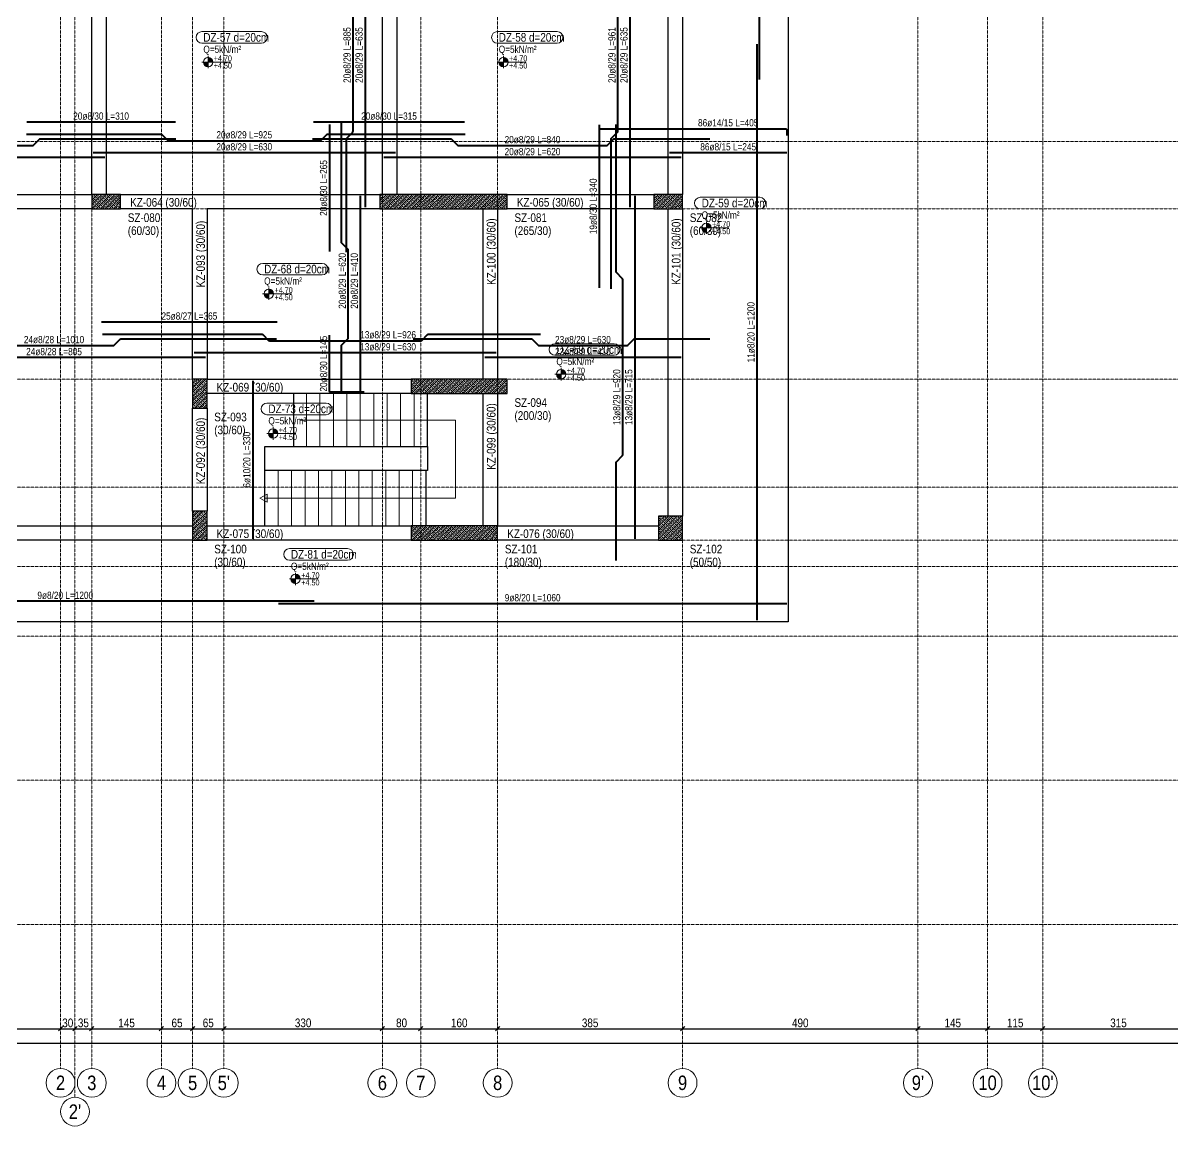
# Model space of a CAD drawing. Header units: millimetres. Extents: x 2356 to 11074, y 522 to 6020.
# Drawn here: x 4140 to 6532, y 522 to 2819 of the extents above; entities that cross this region are included whole.
import ezdxf
from ezdxf.enums import TextEntityAlignment as Align

# ---------------------------------------------------------------- set-up
doc = ezdxf.new("R2010")
doc.units = ezdxf.units.MM
doc.linetypes.add('DASHED', pattern=[0.75, 0.5, -0.25])
for name, color, linetype, lineweight in [('AKS BALONU (BEYKENT)', 7, 'Continuous', 20), ('AKS CIZGISI (BEYKENT)', 252, 'DASHED', 20), ('AKS OLCU (BEYKENT)', 200, 'Continuous', 20), ('AKS YAZISI (BEYKENT)', 3, 'Continuous', 20), ('DONATI (BEYKENT)', 4, 'Continuous', 40), ('DONATI YAZISI (BEYKENT)', 3, 'Continuous', 20), ('DOSEME ISMI (BEYKENT)', 9, 'Continuous', 20), ('DOSEME PAFTA (BEYKENT)', 3, 'Continuous', 20), ('DOSEME SINIRI (BEYKENT)', 71, 'Continuous', 30), ('KAT SINIRI (BEYKENT)', 41, 'Continuous', 25), ('KIRIS (BEYKENT)', 2, 'Continuous', 30), ('KIRIS ISMI (BEYKENT)', 40, 'Continuous', 20), ('KOLON (BEYKENT)', 3, 'Continuous', 30), ('KOLON ISMI (BEYKENT)', 91, 'Continuous', 20), ('KOT CIZGISI (BEYKENT)', 7, 'Continuous', 20), ('KOT YAZI (BEYKENT)', 7, 'Continuous', 20), ('MERDIVEN (BEYKENT)', 5, 'Continuous', 20), ('MERDIVEN YAZI (BEYKENT)', 51, 'Continuous', 20), ('TARAMA (BEYKENT)', 252, 'Continuous', 20), ('YUK YAZISI (BEYKENT)', 140, 'Continuous', 20)]:
    doc.layers.add(name, color=color, linetype=linetype, lineweight=lineweight)
doc.styles.add('DONATI YAZISI (BEYKENT)', font='')
doc.styles.add('YAZI (BEYKENT)', font='')
doc.styles.get('DONATI YAZISI (BEYKENT)').set_extended_font_data('Bahnschrift Light Condensed')
doc.styles.get('YAZI (BEYKENT)').set_extended_font_data('Bahnschrift Light Condensed')
doc.dimstyles.new('AKS_OLCU_100', dxfattribs={"dimtxt": 18, "dimasz": 4.5, "dimexe": 1.875, "dimexo": 4.5, "dimgap": 3, "dimtad": 1, "dimdec": 0, "dimrnd": 0.5, "dimzin": 12, "dimdsep": 46, "dimtxsty": 'YAZI (BEYKENT)', "dimtsz": 4.5, "dimcen": 0.09, "dimclrt": 7, "dimadec": 0, "dimazin": 0, "dimtfac": 1, "dimtdec": 4, "dimtix": 1, "dimtmove": 0, "dimatfit": 3, "dimfxl": 1, "dimtolj": 1, "dimtzin": 0, "dimarcsym": 0})
pattern_1 = [(45, (-86089.6365, -4262.8825), (-4.49012806, 4.49012806), []), (45, (-86085.1463, -4262.8825), (-4.49012806, 4.49012806), [3.175, -1.5875])]

# ---------------------------------------------------------------- blocks, each defined once
blk = doc.blocks.new('*D313')
at = {"layer": 'AKS OLCU (BEYKENT)', "color": 0, "lineweight": -2, "transparency": 16777216}
for p, q in [((3009, 690.3), (3018, 699.3)), ((3013.5, 699.3), (3013.5, 696.7)), ((3013.5, 694.8), (10453.5, 694.8)), ((10449, 690.3), (10458, 699.3)), ((10453.5, 699.3), (10453.5, 696.7))]:
    blk.add_line(p, q, dxfattribs=at)
at = {"layer": 'Defpoints', "color": 0, "transparency": 16777216}
for p in [(3013.5, 694.8), (10453.5, 694.8), (10453.5, 694.8)]:
    blk.add_point(p, dxfattribs=at)
at = {"layer": 'AKS OLCU (BEYKENT)', "color": 7, "transparency": 16777216, "insert": (6733.5, 707), "char_height": 18, "attachment_point": 5, "style": 'YAZI (BEYKENT)'}
blk.add_mtext('\\A1;7440', dxfattribs=at)
blk = doc.blocks.new('*D315')
at = {"layer": 'AKS OLCU (BEYKENT)', "color": 0, "lineweight": -2, "transparency": 16777216}
for p, q in [((3709, 720.3), (3718, 729.3)), ((3713.5, 729.3), (3713.5, 726.7)), ((3713.5, 724.8), (4218.5, 724.8)), ((4214, 720.3), (4223, 729.3)), ((4218.5, 729.3), (4218.5, 726.7))]:
    blk.add_line(p, q, dxfattribs=at)
at = {"layer": 'Defpoints', "color": 0, "transparency": 16777216}
for p in [(3713.5, 724.8), (4218.5, 724.8), (4218.5, 724.8)]:
    blk.add_point(p, dxfattribs=at)
at = {"layer": 'AKS OLCU (BEYKENT)', "color": 7, "transparency": 16777216, "insert": (3966, 737), "char_height": 18, "attachment_point": 5, "style": 'YAZI (BEYKENT)'}
blk.add_mtext('\\A1;505', dxfattribs=at)
blk = doc.blocks.new('*D316')
at = {"layer": 'AKS OLCU (BEYKENT)', "color": 0, "lineweight": -2, "transparency": 16777216}
for p, q in [((4214, 720.3), (4223, 729.3)), ((4218.5, 729.3), (4218.5, 726.7)), ((4218.5, 724.8), (4248.5, 724.8)), ((4244, 720.3), (4253, 729.3)), ((4248.5, 729.3), (4248.5, 726.7))]:
    blk.add_line(p, q, dxfattribs=at)
at = {"layer": 'Defpoints', "color": 0, "transparency": 16777216}
for p in [(4218.5, 724.8), (4248.5, 724.8), (4248.5, 724.8)]:
    blk.add_point(p, dxfattribs=at)
at = {"layer": 'AKS OLCU (BEYKENT)', "color": 7, "transparency": 16777216, "insert": (4233.5, 737), "char_height": 18, "attachment_point": 5, "style": 'YAZI (BEYKENT)'}
blk.add_mtext('\\A1;30', dxfattribs=at)
blk = doc.blocks.new('*D317')
at = {"layer": 'AKS OLCU (BEYKENT)', "color": 0, "lineweight": -2, "transparency": 16777216}
for p, q in [((4244, 720.3), (4253, 729.3)), ((4248.5, 729.3), (4248.5, 726.7)), ((4248.5, 724.8), (4283.5, 724.8)), ((4279, 720.3), (4288, 729.3)), ((4283.5, 729.3), (4283.5, 726.7))]:
    blk.add_line(p, q, dxfattribs=at)
at = {"layer": 'Defpoints', "color": 0, "transparency": 16777216}
for p in [(4248.5, 724.8), (4283.5, 724.8), (4283.5, 724.8)]:
    blk.add_point(p, dxfattribs=at)
at = {"layer": 'AKS OLCU (BEYKENT)', "color": 7, "transparency": 16777216, "insert": (4266, 737), "char_height": 18, "attachment_point": 5, "style": 'YAZI (BEYKENT)'}
blk.add_mtext('\\A1;35', dxfattribs=at)
blk = doc.blocks.new('*D318')
at = {"layer": 'AKS OLCU (BEYKENT)', "color": 0, "lineweight": -2, "transparency": 16777216}
for p, q in [((4279, 720.3), (4288, 729.3)), ((4283.5, 729.3), (4283.5, 726.7)), ((4283.5, 724.8), (4428.5, 724.8)), ((4424, 720.3), (4433, 729.3)), ((4428.5, 729.3), (4428.5, 726.7))]:
    blk.add_line(p, q, dxfattribs=at)
at = {"layer": 'Defpoints', "color": 0, "transparency": 16777216}
for p in [(4283.5, 724.8), (4428.5, 724.8), (4428.5, 724.8)]:
    blk.add_point(p, dxfattribs=at)
at = {"layer": 'AKS OLCU (BEYKENT)', "color": 7, "transparency": 16777216, "insert": (4356, 736.9), "char_height": 18, "attachment_point": 5, "style": 'YAZI (BEYKENT)'}
blk.add_mtext('\\A1;145', dxfattribs=at)
blk = doc.blocks.new('*D319')
at = {"layer": 'AKS OLCU (BEYKENT)', "color": 0, "lineweight": -2, "transparency": 16777216}
for p, q in [((4424, 720.3), (4433, 729.3)), ((4428.5, 729.3), (4428.5, 726.7)), ((4428.5, 724.8), (4493.5, 724.8)), ((4489, 720.3), (4498, 729.3)), ((4493.5, 729.3), (4493.5, 726.7))]:
    blk.add_line(p, q, dxfattribs=at)
at = {"layer": 'Defpoints', "color": 0, "transparency": 16777216}
for p in [(4428.5, 724.8), (4493.5, 724.8), (4493.5, 724.8)]:
    blk.add_point(p, dxfattribs=at)
at = {"layer": 'AKS OLCU (BEYKENT)', "color": 7, "transparency": 16777216, "insert": (4461, 736.9), "char_height": 18, "attachment_point": 5, "style": 'YAZI (BEYKENT)'}
blk.add_mtext('\\A1;65', dxfattribs=at)
blk = doc.blocks.new('*D320')
at = {"layer": 'AKS OLCU (BEYKENT)', "color": 0, "lineweight": -2, "transparency": 16777216}
for p, q in [((4489, 720.3), (4498, 729.3)), ((4493.5, 729.3), (4493.5, 726.7)), ((4493.5, 724.8), (4558.5, 724.8)), ((4554, 720.3), (4563, 729.3)), ((4558.5, 729.3), (4558.5, 726.7))]:
    blk.add_line(p, q, dxfattribs=at)
at = {"layer": 'Defpoints', "color": 0, "transparency": 16777216}
for p in [(4493.5, 724.8), (4558.5, 724.8), (4558.5, 724.8)]:
    blk.add_point(p, dxfattribs=at)
at = {"layer": 'AKS OLCU (BEYKENT)', "color": 7, "transparency": 16777216, "insert": (4526, 736.9), "char_height": 18, "attachment_point": 5, "style": 'YAZI (BEYKENT)'}
blk.add_mtext('\\A1;65', dxfattribs=at)
blk = doc.blocks.new('*D321')
at = {"layer": 'AKS OLCU (BEYKENT)', "color": 0, "lineweight": -2, "transparency": 16777216}
for p, q in [((4554, 720.3), (4563, 729.3)), ((4558.5, 729.3), (4558.5, 726.7)), ((4558.5, 724.8), (4888.5, 724.8)), ((4884, 720.3), (4893, 729.3)), ((4888.5, 729.3), (4888.5, 726.7))]:
    blk.add_line(p, q, dxfattribs=at)
at = {"layer": 'Defpoints', "color": 0, "transparency": 16777216}
for p in [(4558.5, 724.8), (4888.5, 724.8), (4888.5, 724.8)]:
    blk.add_point(p, dxfattribs=at)
at = {"layer": 'AKS OLCU (BEYKENT)', "color": 7, "transparency": 16777216, "insert": (4723.5, 737), "char_height": 18, "attachment_point": 5, "style": 'YAZI (BEYKENT)'}
blk.add_mtext('\\A1;330', dxfattribs=at)
blk = doc.blocks.new('*D322')
at = {"layer": 'AKS OLCU (BEYKENT)', "color": 0, "lineweight": -2, "transparency": 16777216}
for p, q in [((4884, 720.3), (4893, 729.3)), ((4888.5, 729.3), (4888.5, 726.7)), ((4888.5, 724.8), (4968.5, 724.8)), ((4964, 720.3), (4973, 729.3)), ((4968.5, 729.3), (4968.5, 726.7))]:
    blk.add_line(p, q, dxfattribs=at)
at = {"layer": 'Defpoints', "color": 0, "transparency": 16777216}
for p in [(4888.5, 724.8), (4968.5, 724.8), (4968.5, 724.8)]:
    blk.add_point(p, dxfattribs=at)
at = {"layer": 'AKS OLCU (BEYKENT)', "color": 7, "transparency": 16777216, "insert": (4928.5, 737), "char_height": 18, "attachment_point": 5, "style": 'YAZI (BEYKENT)'}
blk.add_mtext('\\A1;80', dxfattribs=at)
blk = doc.blocks.new('*D323')
at = {"layer": 'AKS OLCU (BEYKENT)', "color": 0, "lineweight": -2, "transparency": 16777216}
for p, q in [((4964, 720.3), (4973, 729.3)), ((4968.5, 729.3), (4968.5, 726.7)), ((4968.5, 724.8), (5128.5, 724.8)), ((5124, 720.3), (5133, 729.3)), ((5128.5, 729.3), (5128.5, 726.7))]:
    blk.add_line(p, q, dxfattribs=at)
at = {"layer": 'Defpoints', "color": 0, "transparency": 16777216}
for p in [(4968.5, 724.8), (5128.5, 724.8), (5128.5, 724.8)]:
    blk.add_point(p, dxfattribs=at)
at = {"layer": 'AKS OLCU (BEYKENT)', "color": 7, "transparency": 16777216, "insert": (5048.5, 737), "char_height": 18, "attachment_point": 5, "style": 'YAZI (BEYKENT)'}
blk.add_mtext('\\A1;160', dxfattribs=at)
blk = doc.blocks.new('*D324')
at = {"layer": 'AKS OLCU (BEYKENT)', "color": 0, "lineweight": -2, "transparency": 16777216}
for p, q in [((5124, 720.3), (5133, 729.3)), ((5128.5, 729.3), (5128.5, 726.7)), ((5128.5, 724.8), (5513.5, 724.8)), ((5509, 720.3), (5518, 729.3)), ((5513.5, 729.3), (5513.5, 726.7))]:
    blk.add_line(p, q, dxfattribs=at)
at = {"layer": 'Defpoints', "color": 0, "transparency": 16777216}
for p in [(5128.5, 724.8), (5513.5, 724.8), (5513.5, 724.8)]:
    blk.add_point(p, dxfattribs=at)
at = {"layer": 'AKS OLCU (BEYKENT)', "color": 7, "transparency": 16777216, "insert": (5321, 737), "char_height": 18, "attachment_point": 5, "style": 'YAZI (BEYKENT)'}
blk.add_mtext('\\A1;385', dxfattribs=at)
blk = doc.blocks.new('*D325')
at = {"layer": 'AKS OLCU (BEYKENT)', "color": 0, "lineweight": -2, "transparency": 16777216}
for p, q in [((5509, 720.3), (5518, 729.3)), ((5513.5, 729.3), (5513.5, 726.7)), ((5513.5, 724.8), (6003.5, 724.8)), ((5999, 720.3), (6008, 729.3)), ((6003.5, 729.3), (6003.5, 726.7))]:
    blk.add_line(p, q, dxfattribs=at)
at = {"layer": 'Defpoints', "color": 0, "transparency": 16777216}
for p in [(5513.5, 724.8), (6003.5, 724.8), (6003.5, 724.8)]:
    blk.add_point(p, dxfattribs=at)
at = {"layer": 'AKS OLCU (BEYKENT)', "color": 7, "transparency": 16777216, "insert": (5758.5, 737), "char_height": 18, "attachment_point": 5, "style": 'YAZI (BEYKENT)'}
blk.add_mtext('\\A1;490', dxfattribs=at)
blk = doc.blocks.new('*D326')
at = {"layer": 'AKS OLCU (BEYKENT)', "color": 0, "lineweight": -2, "transparency": 16777216}
for p, q in [((5999, 720.3), (6008, 729.3)), ((6003.5, 729.3), (6003.5, 726.7)), ((6003.5, 724.8), (6148.5, 724.8)), ((6144, 720.3), (6153, 729.3)), ((6148.5, 729.3), (6148.5, 726.7))]:
    blk.add_line(p, q, dxfattribs=at)
at = {"layer": 'Defpoints', "color": 0, "transparency": 16777216}
for p in [(6003.5, 724.8), (6148.5, 724.8), (6148.5, 724.8)]:
    blk.add_point(p, dxfattribs=at)
at = {"layer": 'AKS OLCU (BEYKENT)', "color": 7, "transparency": 16777216, "insert": (6076, 736.9), "char_height": 18, "attachment_point": 5, "style": 'YAZI (BEYKENT)'}
blk.add_mtext('\\A1;145', dxfattribs=at)
blk = doc.blocks.new('*D327')
at = {"layer": 'AKS OLCU (BEYKENT)', "color": 0, "lineweight": -2, "transparency": 16777216}
for p, q in [((6144, 720.3), (6153, 729.3)), ((6148.5, 729.3), (6148.5, 726.7)), ((6148.5, 724.8), (6263.5, 724.8)), ((6259, 720.3), (6268, 729.3)), ((6263.5, 729.3), (6263.5, 726.7))]:
    blk.add_line(p, q, dxfattribs=at)
at = {"layer": 'Defpoints', "color": 0, "transparency": 16777216}
for p in [(6148.5, 724.8), (6263.5, 724.8), (6263.5, 724.8)]:
    blk.add_point(p, dxfattribs=at)
at = {"layer": 'AKS OLCU (BEYKENT)', "color": 7, "transparency": 16777216, "insert": (6206, 736.9), "char_height": 18, "attachment_point": 5, "style": 'YAZI (BEYKENT)'}
blk.add_mtext('\\A1;115', dxfattribs=at)
blk = doc.blocks.new('*D328')
at = {"layer": 'AKS OLCU (BEYKENT)', "color": 0, "lineweight": -2, "transparency": 16777216}
for p, q in [((6259, 720.3), (6268, 729.3)), ((6263.5, 729.3), (6263.5, 726.7)), ((6263.5, 724.8), (6578.5, 724.8)), ((6574, 720.3), (6583, 729.3)), ((6578.5, 729.3), (6578.5, 726.7))]:
    blk.add_line(p, q, dxfattribs=at)
at = {"layer": 'Defpoints', "color": 0, "transparency": 16777216}
for p in [(6263.5, 724.8), (6578.5, 724.8), (6578.5, 724.8)]:
    blk.add_point(p, dxfattribs=at)
at = {"layer": 'AKS OLCU (BEYKENT)', "color": 7, "transparency": 16777216, "insert": (6421, 737), "char_height": 18, "attachment_point": 5, "style": 'YAZI (BEYKENT)'}
blk.add_mtext('\\A1;315', dxfattribs=at)

msp = doc.modelspace()

# ---------------------------------------------------------------- hatches: boundary and pattern name
at = {"layer": 'KOT CIZGISI (BEYKENT)', "true_color": 0x000000}
h = msp.add_hatch(color=18, dxfattribs=at)
h.dxf.hatch_style = 1
h.paths.add_polyline_path([(4525.6, 2737.8), (4515.8, 2737.8, 0.414214), (4525.6, 2728)])
h = msp.add_hatch(color=18, dxfattribs=at)
h.dxf.hatch_style = 1
h.paths.add_polyline_path([(4525.6, 2747.6), (4525.6, 2737.8), (4535.4, 2737.8, 0.414214)])
h = msp.add_hatch(color=18, dxfattribs=at)
h.dxf.hatch_style = 1
h.paths.add_polyline_path([(5140.6, 2737.8), (5130.8, 2737.8, 0.414214), (5140.6, 2728)])
h = msp.add_hatch(color=18, dxfattribs=at)
h.dxf.hatch_style = 1
h.paths.add_polyline_path([(5140.6, 2747.6), (5140.6, 2737.8), (5150.4, 2737.8, 0.414214)])
h = msp.add_hatch(color=18, dxfattribs=at)
h.dxf.hatch_style = 1
h.paths.add_polyline_path([(5563.1, 2392.8), (5553.3, 2392.8, 0.414214), (5563.1, 2383)])
h = msp.add_hatch(color=18, dxfattribs=at)
h.dxf.hatch_style = 1
h.paths.add_polyline_path([(5563.1, 2402.6), (5563.1, 2392.8), (5572.9, 2392.8, 0.414214)])
h = msp.add_hatch(color=18, dxfattribs=at)
h.dxf.hatch_style = 1
h.paths.add_polyline_path([(4652.2, 2255.3), (4642.4, 2255.3, 0.414214), (4652.2, 2245.5)])
h = msp.add_hatch(color=18, dxfattribs=at)
h.dxf.hatch_style = 1
h.paths.add_polyline_path([(4652.2, 2265.1), (4652.2, 2255.3), (4662, 2255.3, 0.414214)])
h = msp.add_hatch(color=18, dxfattribs=at)
h.dxf.hatch_style = 1
h.paths.add_polyline_path([(5260.6, 2087.8), (5250.8, 2087.8, 0.414214), (5260.6, 2078)])
h = msp.add_hatch(color=18, dxfattribs=at)
h.dxf.hatch_style = 1
h.paths.add_polyline_path([(5260.6, 2097.6), (5260.6, 2087.8), (5270.4, 2087.8, 0.414214)])
h = msp.add_hatch(color=18, dxfattribs=at)
h.dxf.hatch_style = 1
h.paths.add_polyline_path([(4661, 1964.3), (4651.2, 1964.3, 0.414214), (4661, 1954.5)])
h = msp.add_hatch(color=18, dxfattribs=at)
h.dxf.hatch_style = 1
h.paths.add_polyline_path([(4661, 1974), (4661, 1964.3), (4670.8, 1964.3, 0.414214)])
h = msp.add_hatch(color=18, dxfattribs=at)
h.dxf.hatch_style = 1
h.paths.add_polyline_path([(4707.9, 1661.4), (4698.1, 1661.4, 0.414214), (4707.9, 1651.6)])
h = msp.add_hatch(color=18, dxfattribs=at)
h.dxf.hatch_style = 1
h.paths.add_polyline_path([(4707.9, 1671.2), (4707.9, 1661.4), (4717.7, 1661.4, 0.414214)])
at = {"layer": 'TARAMA (BEYKENT)'}
h = msp.add_hatch(dxfattribs=at)
h.set_pattern_fill('ANSI33', color=256, style=0)
h.set_pattern_definition(pattern_1)
h.paths.add_polyline_path([(4283.5, 2432.3), (4343.5, 2432.3), (4343.5, 2462.3), (4283.5, 2462.3)], flags=16)
h = msp.add_hatch(dxfattribs=at)
h.set_pattern_fill('ANSI33', color=256, style=0)
h.set_pattern_definition(pattern_1)
h.paths.add_polyline_path([(4883.5, 2432.3), (5148.5, 2432.3), (5148.5, 2462.3), (4883.5, 2462.3)], flags=16)
h = msp.add_hatch(dxfattribs=at)
h.set_pattern_fill('ANSI33', color=256, style=0)
h.set_pattern_definition(pattern_1)
h.paths.add_polyline_path([(5453.5, 2432.3), (5513.5, 2432.3), (5513.5, 2462.3), (5453.5, 2462.3)], flags=16)
h = msp.add_hatch(dxfattribs=at)
h.set_pattern_fill('ANSI33', color=256, style=0)
h.set_pattern_definition(pattern_1)
h.paths.add_polyline_path([(4493.5, 2017.3), (4523.5, 2017.3), (4523.5, 2077.3), (4493.5, 2077.3)], flags=16)
h = msp.add_hatch(dxfattribs=at)
h.set_pattern_fill('ANSI33', color=256, style=0)
h.set_pattern_definition(pattern_1)
h.paths.add_polyline_path([(4948.5, 2047.3), (5148.5, 2047.3), (5148.5, 2077.3), (4948.5, 2077.3)], flags=16)
h = msp.add_hatch(dxfattribs=at)
h.set_pattern_fill('ANSI33', color=256, style=0)
h.set_pattern_definition(pattern_1)
h.paths.add_polyline_path([(4493.5, 1742.3), (4523.5, 1742.3), (4523.5, 1802.3), (4493.5, 1802.3)], flags=16)
h = msp.add_hatch(dxfattribs=at)
h.set_pattern_fill('ANSI33', color=256, style=0)
h.set_pattern_definition(pattern_1)
h.paths.add_polyline_path([(4948.5, 1742.3), (5128.5, 1742.3), (5128.5, 1772.3), (4948.5, 1772.3)], flags=16)
h = msp.add_hatch(dxfattribs=at)
h.set_pattern_fill('ANSI33', color=256, style=0)
h.set_pattern_definition(pattern_1)
h.paths.add_polyline_path([(5463.5, 1742.3), (5513.5, 1742.3), (5513.5, 1792.3), (5463.5, 1792.3)], flags=16)

# ---------------------------------------------------------------- linework, layer by layer
at = {"layer": 'AKS BALONU (BEYKENT)'}
for centre in [(4218.5, 612.3), (4283.5, 612.3), (4428.5, 612.3), (4493.5, 612.3), (4558.5, 612.3), (4888.5, 612.3), (4968.5, 612.3), (5128.5, 612.3), (5513.5, 612.3), (6003.5, 612.3), (6148.5, 612.3), (6263.5, 612.3), (4248.5, 552.3)]:
    msp.add_circle(centre, 30, dxfattribs=at)
at = {"layer": 'AKS CIZGISI (BEYKENT)', "color": 175, "true_color": 0x4554a5}
for p, q in [((4248.5, 582.3), (4248.5, 5722.3)), ((4558.5, 642.3), (4558.5, 5662.3)), ((6003.5, 642.3), (6003.5, 5662.3)), ((6263.5, 642.3), (6263.5, 5662.3)), ((2713.5, 2572.3), (10953.5, 2572.3))]:
    msp.add_line(p, q, dxfattribs=at)
at = {"layer": 'AKS CIZGISI (BEYKENT)'}
for p, q in [((4218.5, 642.3), (4218.5, 5662.3)), ((4283.5, 642.3), (4283.5, 5662.3)), ((4428.5, 642.3), (4428.5, 5662.3)), ((4493.5, 642.3), (4493.5, 5662.3)), ((4888.5, 642.3), (4888.5, 5662.3)), ((4968.5, 642.3), (4968.5, 5662.3)), ((5128.5, 642.3), (5128.5, 5662.3)), ((5513.5, 642.3), (5513.5, 5662.3)), ((6148.5, 642.3), (6148.5, 5662.3)), ((2713.5, 2432.3), (10953.5, 2432.3)), ((2713.5, 2077.3), (10953.5, 2077.3)), ((2713.5, 1852.3), (10953.5, 1852.3)), ((2713.5, 1742.3), (10953.5, 1742.3)), ((2653.5, 1687.3), (11013.5, 1687.3)), ((2713.5, 1542.3), (10953.5, 1542.3)), ((2713.5, 1242.3), (10953.5, 1242.3)), ((2713.5, 942.3), (10953.5, 942.3))]:
    msp.add_line(p, q, dxfattribs=at)
at = {"layer": 'DONATI (BEYKENT)'}
for points in [[(4813.5, 2341.6), (4813.5, 2577.1, -0.198912), (4814.4, 2579.2), (4826.7, 2591.5, 0.198912), (4827.5, 2593.6), (4827.5, 2911.1, 0.198912), (4826.7, 2913.2), (4814.4, 2925.5, -0.198912), (4813.5, 2927.6), (4813.5, 3214.3)], [(5364.9, 2265.8), (5364.9, 2577.1, -0.198912), (5365.8, 2579.2), (5378, 2591.5, 0.198912), (5378.9, 2593.6), (5378.9, 2911.1, 0.198912), (5378, 2913.2), (5365.8, 2925.5, -0.198912), (5364.9, 2927.6), (5364.9, 3213.8)], [(4850.7, 2050.3), (4806.5, 2050.3, -0.414214), (4803.5, 2053.3), (4803.5, 2147.1, -0.198912), (4804.4, 2149.2), (4816.7, 2161.5, 0.198912), (4817.5, 2163.6), (4817.5, 2346.1, 0.198912), (4816.7, 2348.2), (4804.4, 2360.5, -0.198912), (4803.5, 2362.6), (4803.5, 2611.3)], [(5374.9, 1699.6), (5374.9, 1903.1, -0.198912), (5375.8, 1905.2), (5388, 1917.5, 0.198912), (5388.9, 1919.6), (5388.9, 2285.1, 0.198912), (5388, 2287.2), (5375.8, 2299.5, -0.198912), (5374.9, 2301.6), (5374.9, 2607.8)], [(4147.5, 2587.8), (4427.3, 2587.8, -0.198912), (4429.4, 2586.9), (4441.7, 2574.7, 0.198912), (4443.8, 2573.8), (4758.3, 2573.8, 0.198912), (4760.4, 2574.7), (4772.7, 2586.9, -0.198912), (4774.8, 2587.8), (5060.8, 2587.8)], [(5339.3, 2598.8), (5727.5, 2598.8, -0.414214), (5730.5, 2595.8), (5730.5, 2584.8)], [(3670.3, 2577.8), (3850.3, 2577.8, -0.198912), (3852.4, 2576.9), (3864.7, 2564.7, 0.198912), (3866.8, 2563.8), (4160.3, 2563.8, 0.198912), (4162.4, 2564.7), (4174.7, 2576.9, -0.198912), (4176.8, 2577.8), (4458.3, 2577.8)], [(4742.8, 2577.8), (5030.3, 2577.8, -0.198912), (5032.4, 2576.9), (5044.7, 2564.7, 0.198912), (5046.8, 2563.8), (5355.3, 2563.8, 0.198912), (5357.4, 2564.7), (5369.7, 2576.9, -0.198912), (5371.8, 2577.8), (5570.3, 2577.8)], [(3670.3, 2161.4), (3892.3, 2161.4, -0.198912), (3894.4, 2160.6), (3906.7, 2148.3, 0.198912), (3908.8, 2147.4), (4328.3, 2147.4, 0.198912), (4330.4, 2148.3), (4342.7, 2160.6, -0.198912), (4344.8, 2161.4), (4668.3, 2161.4)], [(4305.5, 2171.4), (4637.3, 2171.4, -0.198912), (4639.4, 2170.6), (4651.7, 2158.3, 0.198912), (4653.8, 2157.4), (4968.3, 2157.4, 0.198912), (4970.4, 2158.3), (4982.7, 2170.6, -0.198912), (4984.8, 2171.4), (5217.8, 2171.4)], [(4804.5, 2050.3), (4781.5, 2050.3, -0.414214), (4778.5, 2053.3), (4778.5, 2169.1)], [(4952.8, 2161.4), (5198.3, 2161.4, -0.198912), (5200.4, 2160.6), (5212.7, 2148.3, 0.198912), (5214.8, 2147.4), (5397.3, 2147.4, 0.198912), (5399.4, 2148.3), (5411.7, 2160.6, -0.198912), (5413.8, 2161.4), (5570.3, 2161.4)]]:
    msp.add_lwpolyline(points, format="xyb", dxfattribs=at)
for points in [[(4852.5, 3069.3), (4852.5, 2435.3)], [(5403.9, 3069.3), (5403.9, 2435.3)], [(5673.3, 3069.3), (5673.3, 2701.1)], [(5668.3, 2775.3), (5668.3, 1575.3)], [(4457.8, 2612.8), (4148, 2612.8)], [(5059.8, 2612.8), (4744.8, 2612.8)], [(4778.5, 2607.8), (4778.5, 2343.1)], [(5339.9, 2607.3), (5339.9, 2267.3)], [(4310.5, 2538.8), (3716.5, 2538.8)], [(4915.5, 2548.8), (4286.5, 2548.8)], [(5510.5, 2538.8), (4891.5, 2538.8)], [(5730.5, 2548.8), (5486.5, 2548.8)], [(4842.5, 2459.3), (4842.5, 2050.3)], [(5413.9, 2459.3), (5413.9, 1745.3)], [(4669.3, 2196.4), (4304, 2196.4)], [(5125.5, 2132.4), (4496.5, 2132.4)], [(4520.5, 2122.4), (3716.5, 2122.4)], [(5510.5, 2122.4), (5101.5, 2122.4)], [(4618.7, 2074.3), (4618.7, 1745.3)], [(4746.5, 1614.9), (3546.5, 1614.9)], [(5730.5, 1609.9), (4672.3, 1609.9)]]:
    msp.add_lwpolyline(points, dxfattribs=at)
at = {"layer": 'DOSEME PAFTA (BEYKENT)'}
for points in [[(4512.8, 2801.1), (4636.6, 2801.1, -1), (4636.6, 2777.1), (4512.8, 2777.1, -1)], [(5127.8, 2801.1), (5252.3, 2801.1, -1), (5252.3, 2777.1), (5127.8, 2777.1, -1)], [(5550.3, 2456.1), (5674.2, 2456.1, -1), (5674.2, 2432.1), (5550.3, 2432.1, -1)], [(4639.4, 2318.6), (4763.3, 2318.6, -1), (4763.3, 2294.6), (4639.4, 2294.6, -1)], [(5247.8, 2151.1), (5371.1, 2151.1, -1), (5371.1, 2127.1), (5247.8, 2127.1, -1)], [(4648.2, 2027.5), (4771.6, 2027.5, -1), (4771.6, 2003.5), (4648.2, 2003.5, -1)], [(4695.1, 1724.6), (4816.1, 1724.6, -1), (4816.1, 1700.6), (4695.1, 1700.6, -1)]]:
    msp.add_lwpolyline(points, format="xyb", close=True, dxfattribs=at)
at = {"layer": 'DOSEME SINIRI (BEYKENT)'}
for p, q in [((4704.5, 1937.3), (4704.5, 2047.3)), ((4982.5, 1937.3), (4982.5, 2047.3)), ((4643.5, 1772.3), (4643.5, 1887.3)), ((4979.5, 1772.3), (4979.5, 1887.3))]:
    msp.add_line(p, q, dxfattribs=at)
msp.add_lwpolyline([(4643.5, 1937.3), (4982.5, 1937.3), (4982.5, 1887.3), (4643.5, 1887.3)], close=True, dxfattribs=at)
at = {"layer": 'KAT SINIRI (BEYKENT)'}
msp.add_lwpolyline([(3513.5, 4740.2), (4135.7, 5362.3), (5533.5, 5362.3), (5533.5, 5332.3), (8633.5, 5332.3), (8633.5, 5362.3), (10031.4, 5362.3), (10653.5, 4740.2), (10653.5, 3042.3), (10623.5, 3042.3), (10623.5, 1222.3), (8183.5, 1222.3), (8183.5, 1872.3), (8463.5, 1872.3), (8463.5, 3022.3), (5733.5, 3022.3), (5733.5, 1572.3), (3543.5, 1572.3), (3543.5, 3042.3), (3513.5, 3042.3)], close=True, dxfattribs=at)
at = {"layer": 'KIRIS (BEYKENT)'}
for p, q in [((4283.5, 2462.3), (4283.5, 3042.3)), ((4313.5, 3042.3), (4313.5, 2462.3)), ((4888.5, 2462.3), (4888.5, 3042.3)), ((4918.5, 3042.3), (4918.5, 2462.3)), ((5483.5, 2462.3), (5483.5, 3042.3)), ((5513.5, 3042.3), (5513.5, 2462.3)), ((3773.5, 2462.3), (4283.5, 2462.3)), ((4343.5, 2462.3), (4883.5, 2462.3)), ((5148.5, 2462.3), (5453.5, 2462.3)), ((4283.5, 2432.3), (3773.5, 2432.3)), ((4493.5, 2432.3), (4343.5, 2432.3)), ((4493.5, 2077.3), (4493.5, 2432.3)), ((4523.5, 2432.3), (4523.5, 2077.3)), ((4883.5, 2432.3), (4523.5, 2432.3)), ((5098.5, 2077.3), (5098.5, 2432.3)), ((5128.5, 2432.3), (5128.5, 2077.3)), ((5453.5, 2432.3), (5148.5, 2432.3)), ((5483.5, 1792.3), (5483.5, 2432.3)), ((5513.5, 2432.3), (5513.5, 1792.3)), ((4523.5, 2077.3), (4948.5, 2077.3)), ((4948.5, 2047.3), (4523.5, 2047.3)), ((5098.5, 1772.3), (5098.5, 2047.3)), ((5128.5, 2047.3), (5128.5, 1772.3)), ((4493.5, 1802.3), (4493.5, 2017.3)), ((4523.5, 2017.3), (4523.5, 1802.3)), ((3763.5, 1772.3), (4493.5, 1772.3)), ((4523.5, 1772.3), (4948.5, 1772.3)), ((5128.5, 1772.3), (5463.5, 1772.3)), ((4493.5, 1742.3), (3763.5, 1742.3)), ((4948.5, 1742.3), (4523.5, 1742.3)), ((5463.5, 1742.3), (5128.5, 1742.3))]:
    msp.add_line(p, q, dxfattribs=at)
at = {"layer": 'KOLON (BEYKENT)'}
for points in [[(4283.5, 2432.3), (4343.5, 2432.3), (4343.5, 2462.3), (4283.5, 2462.3)], [(4883.5, 2432.3), (5148.5, 2432.3), (5148.5, 2462.3), (4883.5, 2462.3)], [(5453.5, 2432.3), (5513.5, 2432.3), (5513.5, 2462.3), (5453.5, 2462.3)], [(4493.5, 2017.3), (4523.5, 2017.3), (4523.5, 2077.3), (4493.5, 2077.3)], [(4948.5, 2047.3), (5148.5, 2047.3), (5148.5, 2077.3), (4948.5, 2077.3)], [(4493.5, 1742.3), (4523.5, 1742.3), (4523.5, 1802.3), (4493.5, 1802.3)], [(4948.5, 1742.3), (5128.5, 1742.3), (5128.5, 1772.3), (4948.5, 1772.3)], [(5463.5, 1742.3), (5513.5, 1742.3), (5513.5, 1792.3), (5463.5, 1792.3)]]:
    msp.add_lwpolyline(points, close=True, dxfattribs=at)
at = {"layer": 'KOT CIZGISI (BEYKENT)'}
for p, q in [((4512.6, 2737.8), (4572.6, 2737.8)), ((4525.6, 2750.9), (4525.6, 2724.8)), ((5127.6, 2737.8), (5187.6, 2737.8)), ((5140.6, 2750.9), (5140.6, 2724.8)), ((5550.1, 2392.8), (5610.1, 2392.8)), ((5563.1, 2405.9), (5563.1, 2379.8)), ((4639.2, 2255.3), (4699.2, 2255.3)), ((4652.2, 2268.4), (4652.2, 2242.3)), ((5247.6, 2087.8), (5307.6, 2087.8)), ((5260.6, 2100.9), (5260.6, 2074.8)), ((4648, 1964.3), (4708, 1964.3)), ((4661, 1977.3), (4661, 1951.2)), ((4694.9, 1661.4), (4754.9, 1661.4)), ((4707.9, 1674.4), (4707.9, 1648.3))]:
    msp.add_line(p, q, dxfattribs=at)
for centre in [(4525.6, 2737.8), (5140.6, 2737.8), (5563.1, 2392.8), (4652.2, 2255.3), (5260.6, 2087.8), (4661, 1964.3), (4707.9, 1661.4)]:
    msp.add_circle(centre, 9.78, dxfattribs=at)
at = {"layer": 'MERDIVEN (BEYKENT)'}
for p, q in [((4730.5, 1937.3), (4730.5, 2047.3)), ((4758.5, 1937.3), (4758.5, 2047.3)), ((4786.5, 1937.3), (4786.5, 2047.3)), ((4814.5, 1937.3), (4814.5, 2047.3)), ((4842.5, 1937.3), (4842.5, 2047.3)), ((4870.5, 1937.3), (4870.5, 2047.3)), ((4898.5, 1937.3), (4898.5, 2047.3)), ((4926.5, 1937.3), (4926.5, 2047.3)), ((4954.5, 1937.3), (4954.5, 2047.3)), ((4671.5, 1772.3), (4671.5, 1887.3)), ((4699.5, 1772.3), (4699.5, 1887.3)), ((4727.5, 1772.3), (4727.5, 1887.3)), ((4727.5, 1772.3), (4727.5, 1887.3)), ((4755.5, 1772.3), (4755.5, 1887.3)), ((4783.5, 1772.3), (4783.5, 1887.3)), ((4811.5, 1772.3), (4811.5, 1887.3)), ((4839.5, 1772.3), (4839.5, 1887.3)), ((4867.5, 1772.3), (4867.5, 1887.3)), ((4895.5, 1772.3), (4895.5, 1887.3)), ((4923.5, 1772.3), (4923.5, 1887.3)), ((4951.5, 1772.3), (4951.5, 1887.3))]:
    msp.add_line(p, q, dxfattribs=at)
at = {"layer": 'MERDIVEN YAZI (BEYKENT)'}
msp.add_lwpolyline([(4716.8, 1992.3), (5040.5, 1992.3), (5040.5, 1829.8), (4643.5, 1829.8)], dxfattribs=at)
msp.add_lwpolyline([(4633.5, 1829.6), (4648.5, 1821), (4648.5, 1838.3)], close=True, dxfattribs=at)

# ---------------------------------------------------------------- texts
at = {"layer": 'AKS YAZISI (BEYKENT)', "style": 'YAZI (BEYKENT)'}
for s, p in [('2', (4218.5, 612.3)), ('3', (4283.5, 612.3)), ('4', (4428.5, 612.3)), ('5', (4493.5, 612.3)), ("5'", (4558.5, 612.3)), ('6', (4888.5, 612.3)), ('7', (4968.5, 612.3)), ('8', (5128.5, 612.3)), ('9', (5513.5, 612.3)), ("9'", (6003.5, 612.3)), ('10', (6148.5, 612.3)), ("10'", (6263.5, 612.3)), ("2'", (4248.5, 552.3))]:
    msp.add_text(s, height=30, dxfattribs=at).set_placement(p, align=Align.MIDDLE_CENTER)
at = {"layer": 'DONATI YAZISI (BEYKENT)', "style": 'DONATI YAZISI (BEYKENT)'}
for s, p in [('20ø8/29 L=885', (4815, 2752.3)), ('20ø8/29 L=635', (4840, 2752.3)), ('20ø8/29 L=961', (5366.4, 2752.3)), ('20ø8/29 L=635', (5391.4, 2752.3)), ('20ø8/30 L=265', (4766, 2475.5)), ('19ø8/30 L=340', (5327.4, 2437.3)), ('20ø8/29 L=620', (4805, 2282.1)), ('20ø8/29 L=410', (4830, 2282.1)), ('11ø8/20 L=1200', (5655.8, 2175.3)), ('20ø8/30 L=145', (4766, 2109.7)), ('13ø8/29 L=920', (5376.4, 2040)), ('13ø8/29 L=715', (5401.4, 2040)), ('6ø10/20 L=330', (4606.2, 1909.8))]:
    msp.add_text(s, height=15, rotation=90, dxfattribs=at).set_placement(p, align=Align.MIDDLE_CENTER)
for s, p in [('20ø8/30 L=310', (4302.9, 2625.3)), ('20ø8/30 L=315', (4902.3, 2625.3)), ('86ø14/15 L=405', (5608.5, 2611.3)), ('20ø8/29 L=925', (4601, 2586.3)), ('20ø8/29 L=840', (5201, 2576.3)), ('20ø8/29 L=630', (4601, 2561.3)), ('86ø8/15 L=245', (5608.5, 2561.3)), ('20ø8/29 L=620', (5201, 2551.3)), ('25ø8/27 L=365', (4486.7, 2208.9)), ('13ø8/29 L=926', (4900.4, 2169.9)), ('24ø8/28 L=1010', (4204.9, 2159.9)), ('13ø8/29 L=630', (4900.4, 2144.9)), ('23ø8/29 L=630', (5306, 2159.9)), ('24ø8/28 L=805', (4204.9, 2134.9)), ('23ø8/29 L=410', (5306, 2134.9)), ('9ø8/20 L=1200', (4228.3, 1627.4)), ('9ø8/20 L=1060', (5201.4, 1622.4))]:
    msp.add_text(s, height=15, dxfattribs=at).set_placement(p, align=Align.MIDDLE_CENTER)
at = {"layer": 'DOSEME ISMI (BEYKENT)', "style": 'YAZI (BEYKENT)'}
for s, p in [('DZ-57 d=20cm', (4515.8, 2774.8)), ('DZ-58 d=20cm', (5130.8, 2774.8)), ('DZ-59 d=20cm', (5553.3, 2429.8)), ('DZ-68 d=20cm', (4642.4, 2292.3)), ('DZ-69 d=20cm', (5250.8, 2124.8)), ('DZ-73 d=20cm', (4651.2, 2001.3)), ('DZ-81 d=20cm', (4698.1, 1698.4))]:
    msp.add_text(s, height=18, dxfattribs=at).set_placement(p, align=Align.BOTTOM_LEFT)
at = {"layer": 'KIRIS ISMI (BEYKENT)', "style": 'YAZI (BEYKENT)'}
for s, p in [('KZ-064 (30/60)', (4363.5, 2431.3)), ('KZ-065 (30/60)', (5168.5, 2431.3)), ('KZ-069 (30/60)', (4543.5, 2046.3)), ('KZ-075 (30/60)', (4543.5, 1741.3)), ('KZ-076 (30/60)', (5148.5, 1741.3))]:
    msp.add_text(s, height=18, dxfattribs=at).set_placement(p, align=Align.BOTTOM_LEFT)
for s, p in [('KZ-093 (30/60)', (4524.5, 2407.3)), ('KZ-100 (30/60)', (5129.5, 2412.3)), ('KZ-101 (30/60)', (5514.5, 2412.3)), ('KZ-099 (30/60)', (5129.5, 2027.3)), ('KZ-092 (30/60)', (4524.5, 1997.3))]:
    msp.add_text(s, height=18, rotation=90, dxfattribs=at).set_placement(p, align=Align.BOTTOM_RIGHT)
at = {"layer": 'KOLON ISMI (BEYKENT)', "style": 'YAZI (BEYKENT)'}
for s, p in [('SZ-080', (4358.5, 2399.3)), ('SZ-081', (5163.5, 2399.3)), ('SZ-082', (5528.5, 2399.3)), ('(60/30)', (4358.5, 2372.3)), ('(265/30)', (5163.5, 2372.3)), ('(60/30)', (5528.5, 2372.3)), ('SZ-094', (5163.5, 2014.3)), ('(200/30)', (5163.5, 1987.3)), ('SZ-093', (4538.5, 1984.3)), ('(30/60)', (4538.5, 1957.3)), ('SZ-100', (4538.5, 1709.3)), ('SZ-101', (5143.5, 1709.3)), ('SZ-102', (5528.5, 1709.3)), ('(30/60)', (4538.5, 1682.3)), ('(180/30)', (5143.5, 1682.3)), ('(50/50)', (5528.5, 1682.3))]:
    msp.add_text(s, height=18, dxfattribs=at).set_placement(p, align=Align.BOTTOM_LEFT)
at = {"layer": 'KOT YAZI (BEYKENT)', "style": 'YAZI (BEYKENT)'}
for s, p in [('+4.70', (4537.3, 2735.8)), ('+4.70', (5152.3, 2735.8)), ('+4.50', (4537.3, 2720.8)), ('+4.50', (5152.3, 2720.8)), ('+4.70', (5574.8, 2390.8)), ('+4.50', (5574.8, 2375.8)), ('+4.70', (4663.9, 2253.3)), ('+4.50', (4663.9, 2238.3)), ('+4.70', (5272.3, 2085.8)), ('+4.50', (5272.3, 2070.8)), ('+4.70', (4672.7, 1962.3)), ('+4.50', (4672.7, 1947.3)), ('+4.70', (4719.6, 1659.4)), ('+4.50', (4719.6, 1644.4))]:
    msp.add_text(s, height=12, dxfattribs=at).set_placement(p, align=Align.BOTTOM_LEFT)
at = {"layer": 'YUK YAZISI (BEYKENT)', "style": 'YAZI (BEYKENT)'}
for p in [(4515.8, 2752.3), (5130.8, 2752.3), (5553.3, 2407.3), (4642.4, 2269.8), (5250.8, 2102.3), (4651.2, 1978.8), (4698.1, 1675.9)]:
    msp.add_text('Q=5kN/m²', height=15, dxfattribs=at).set_placement(p, align=Align.BOTTOM_LEFT)

# ---------------------------------------------------------------- dimensions: what is measured, and where the dimension line sits
at = {"layer": 'AKS OLCU (BEYKENT)'}
for p1, p2, picture, middle in [((3713.5, 724.8), (4218.5, 724.8), '*D315', (3966, 737)), ((4218.5, 724.8), (4248.5, 724.8), '*D316', (4233.5, 737)), ((4248.5, 724.8), (4283.5, 724.8), '*D317', (4266, 737)), ((4283.5, 724.8), (4428.5, 724.8), '*D318', (4356, 736.9)), ((4428.5, 724.8), (4493.5, 724.8), '*D319', (4461, 736.9)), ((4493.5, 724.8), (4558.5, 724.8), '*D320', (4526, 736.9)), ((4558.5, 724.8), (4888.5, 724.8), '*D321', (4723.5, 737)), ((4888.5, 724.8), (4968.5, 724.8), '*D322', (4928.5, 737)), ((4968.5, 724.8), (5128.5, 724.8), '*D323', (5048.5, 737)), ((5128.5, 724.8), (5513.5, 724.8), '*D324', (5321, 737)), ((5513.5, 724.8), (6003.5, 724.8), '*D325', (5758.5, 737)), ((6003.5, 724.8), (6148.5, 724.8), '*D326', (6076, 736.9)), ((6148.5, 724.8), (6263.5, 724.8), '*D327', (6206, 736.9)), ((6263.5, 724.8), (6578.5, 724.8), '*D328', (6421, 737)), ((3013.5, 694.8), (10453.5, 694.8), '*D313', (6733.5, 707))]:
    dim = msp.add_aligned_dim(p1=p1, p2=p2, distance=0, dimstyle='AKS_OLCU_100', dxfattribs=at)
    dim.commit()
    dim.dimension.update_dxf_attribs({"geometry": picture, "text_midpoint": middle})

doc.saveas('drawing.dxf')
